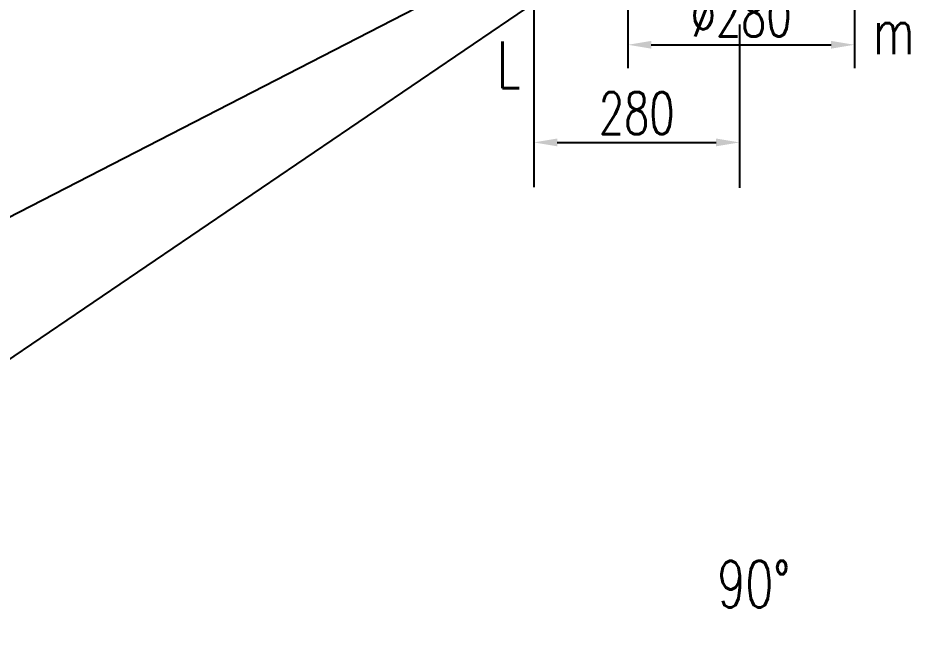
# Model space of a CAD drawing. Extents: x 0 to 594, y 0 to 841.
# Drawn here: x 92.3 to 187.8, y 366.6 to 434.2 of the extents above; entities that cross this region are included whole.
import ezdxf

# ---------------------------------------------------------------- set-up
doc = ezdxf.new("R2010")
doc.units = 0
doc.header["$LTSCALE"] = 10
doc.header["$MEASUREMENT"] = 0
doc.linetypes.add('CENTER', pattern=[2, 1.25, -0.25, 0.25, -0.25])
doc.layers.get('0').update_dxf_attribs({"linetype": 'CONTINUOUS'})
doc.layers.get('DEFPOINTS').update_dxf_attribs({"linetype": 'CONTINUOUS'})
for name, color, linetype in [('DIM', 4, 'CONTINUOUS'), ('FULL', 7, 'CONTINUOUS'), ('LAYER1', 1, 'CENTER'), ('THIN', 3, 'CONTINUOUS')]:
    doc.layers.add(name, color=color, linetype=linetype)
doc.styles.add('RMO4', font='romans.shx', dxfattribs={"width": 0.7, "height": 4.5})
doc.styles.get("Standard").update_dxf_attribs({"font": 'SIMFANG.TTF', "width": 0.7, "height": 5})
doc.dimstyles.get("Standard").update_dxf_attribs({"dimtxt": 0.18, "dimasz": 0.18, "dimexe": 0.18, "dimexo": 0.0625, "dimgap": 0.09, "dimtad": 0, "dimtih": 1, "dimtoh": 1, "dimdec": 4, "dimzin": 0, "dimdsep": 46, "dimtxsty": 'Standard', "dimcen": 0.09, "dimadec": 0, "dimazin": 0, "dimtfac": 1, "dimtdec": 4, "dimtofl": 0, "dimtmove": 0, "dimatfit": 3, "dimfxl": 1, "dimtolj": 1, "dimtzin": 0, "dimarcsym": 0})

# ---------------------------------------------------------------- blocks, each defined once
blk = doc.blocks.new('*D20')
at = {"color": 4, "linetype": 'ByBlock'}
for p, q in [((157.643, 457.699), (157.643, 428.844)), ((181.893, 457.182), (181.893, 428.844)), ((160.143, 431.344), (179.393, 431.344))]:
    blk.add_line(p, q, dxfattribs=at)
for points in [[(160.143, 431.76), (160.143, 430.927), (157.643, 431.344)], [(179.393, 431.76), (179.393, 430.927), (181.893, 431.344)]]:
    blk.add_solid(points, dxfattribs=at)
at = {"layer": 'DEFPOINTS', "color": 0, "linetype": 'ByBlock'}
for p in [(157.643, 457.761), (181.893, 457.244), (181.893, 431.344)]:
    blk.add_point(p, dxfattribs=at)
at = {"color": 3, "linetype": 'ByBlock', "insert": (169.768, 434.494), "char_height": 4.5, "attachment_point": 5, "style": 'RMO4'}
blk.add_mtext('\\A1;∅280', dxfattribs=at)
blk = doc.blocks.new('*D21')
at = {"color": 4, "linetype": 'ByBlock'}
for p, q in [((147.58, 420.976), (147.58, 418.385)), ((169.58, 421.13), (169.58, 418.385)), ((150.08, 420.885), (167.08, 420.885))]:
    blk.add_line(p, q, dxfattribs=at)
for points in [[(150.08, 421.302), (150.08, 420.468), (147.58, 420.885)], [(167.08, 421.302), (167.08, 420.468), (169.58, 420.885)]]:
    blk.add_solid(points, dxfattribs=at)
at = {"layer": 'DEFPOINTS', "color": 0, "linetype": 'ByBlock'}
for p in [(147.58, 421.039), (169.58, 421.192), (169.58, 420.885)]:
    blk.add_point(p, dxfattribs=at)
at = {"color": 3, "linetype": 'ByBlock', "insert": (158.58, 424.035), "char_height": 4.5, "attachment_point": 5, "style": 'RMO4'}
blk.add_mtext('\\A1;280', dxfattribs=at)

msp = doc.modelspace()

# ---------------------------------------------------------------- linework, layer by layer
at = {"layer": 'DIM'}
for p, q in [((176.36619, 455.40202), (45.66199, 366.59527)), ((45.66199, 389.37225), (144.38196, 440.16698))]:
    msp.add_line(p, q, dxfattribs=at)
at = {"layer": 'LAYER1'}
msp.add_line((169.58033, 533.5281), (169.58033, 413.6816), dxfattribs=at)
at = {"layer": 'LAYER1', "ltscale": 5}
msp.add_line((147.58033, 456.732), (147.58033, 416.10577), dxfattribs=at)

# ---------------------------------------------------------------- texts
at = {"layer": 'THIN', "style": 'RMO4', "width": 0.7}
for s, p in [('m', (183.86361, 430.32952)), ('L', (143.60465, 426.70957)), ('90%%d', (167.22214, 371.06698))]:
    msp.add_text(s, height=5, dxfattribs=at).set_placement(p)

# ---------------------------------------------------------------- dimensions: what is measured, and where the dimension line sits
at = {"layer": 'FULL'}
for base, p1, p2, text, picture, middle in [((181.89286, 431.34373), (157.64341, 457.76127), (181.89286, 457.24443), '%%c280', '*D20', (169.76814, 434.49373)), ((169.58033, 420.88486), (147.58033, 421.03867), (169.58033, 421.19247), '280', '*D21', (158.58033, 424.03486))]:
    dim = msp.add_linear_dim(base=base, p1=p1, p2=p2, text=text, dimstyle='Standard', override={"dimasz": 2.5, "dimexe": 2.5, "dimgap": 0.9, "dimtad": 1, "dimtih": 0, "dimtoh": 0, "dimtxsty": 'RMO4', "dimclrd": 4, "dimclre": 4, "dimclrt": 3, "dimtofl": 1, "dimatfit": 0}, dxfattribs=at)
    dim.commit()
    dim.dimension.update_dxf_attribs({"geometry": picture, "text_midpoint": middle})

doc.saveas('drawing.dxf')
